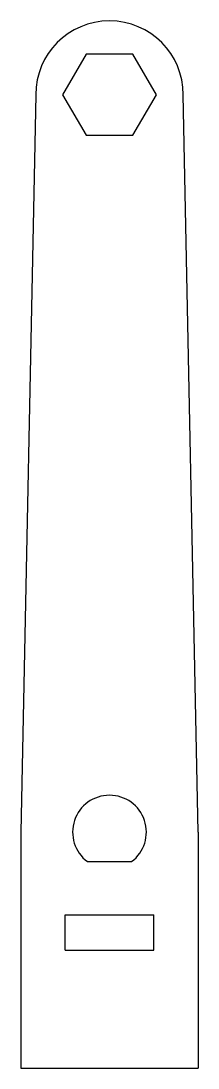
# Model space of a CAD drawing. Extents: x -6 to 6, y -16 to 55.
import ezdxf

# ---------------------------------------------------------------- set-up
doc = ezdxf.new("R2010")
doc.units = 0
doc.layers.get('0').update_dxf_attribs({"linetype": 'CONTINUOUS'})

msp = doc.modelspace()

# ---------------------------------------------------------------- linework, layer by layer
at = {"color": 7, "linetype": 'CONTINUOUS'}
for p, q in [((-1.588, 52.75), (-3.175, 50)), ((1.588, 52.75), (-1.588, 52.75)), ((3.175, 50), (1.588, 52.75)), ((-5, 50), (-6, 0)), ((-3.175, 50), (-1.588, 47.25)), ((1.588, 47.25), (3.175, 50)), ((6, 0), (5, 50)), ((-1.588, 47.25), (1.588, 47.25)), ((-6, 0), (-6, -16)), ((6, 0), (6, -16)), ((-1.5, -2), (1.5, -2)), ((-3, -5.6), (3, -5.6)), ((-3, -8), (-3, -5.6)), ((3, -8), (3, -5.6)), ((-3, -8), (3, -8)), ((-6, -16), (6, -16))]:
    msp.add_line(p, q, dxfattribs=at)
for centre, radius, start, end in [((0, 50), 5, 0, 180), ((0, 0), 2.5, 306.8699, 233.1301)]:
    msp.add_arc(centre, radius, start, end, dxfattribs=at)

doc.saveas('drawing.dxf')
